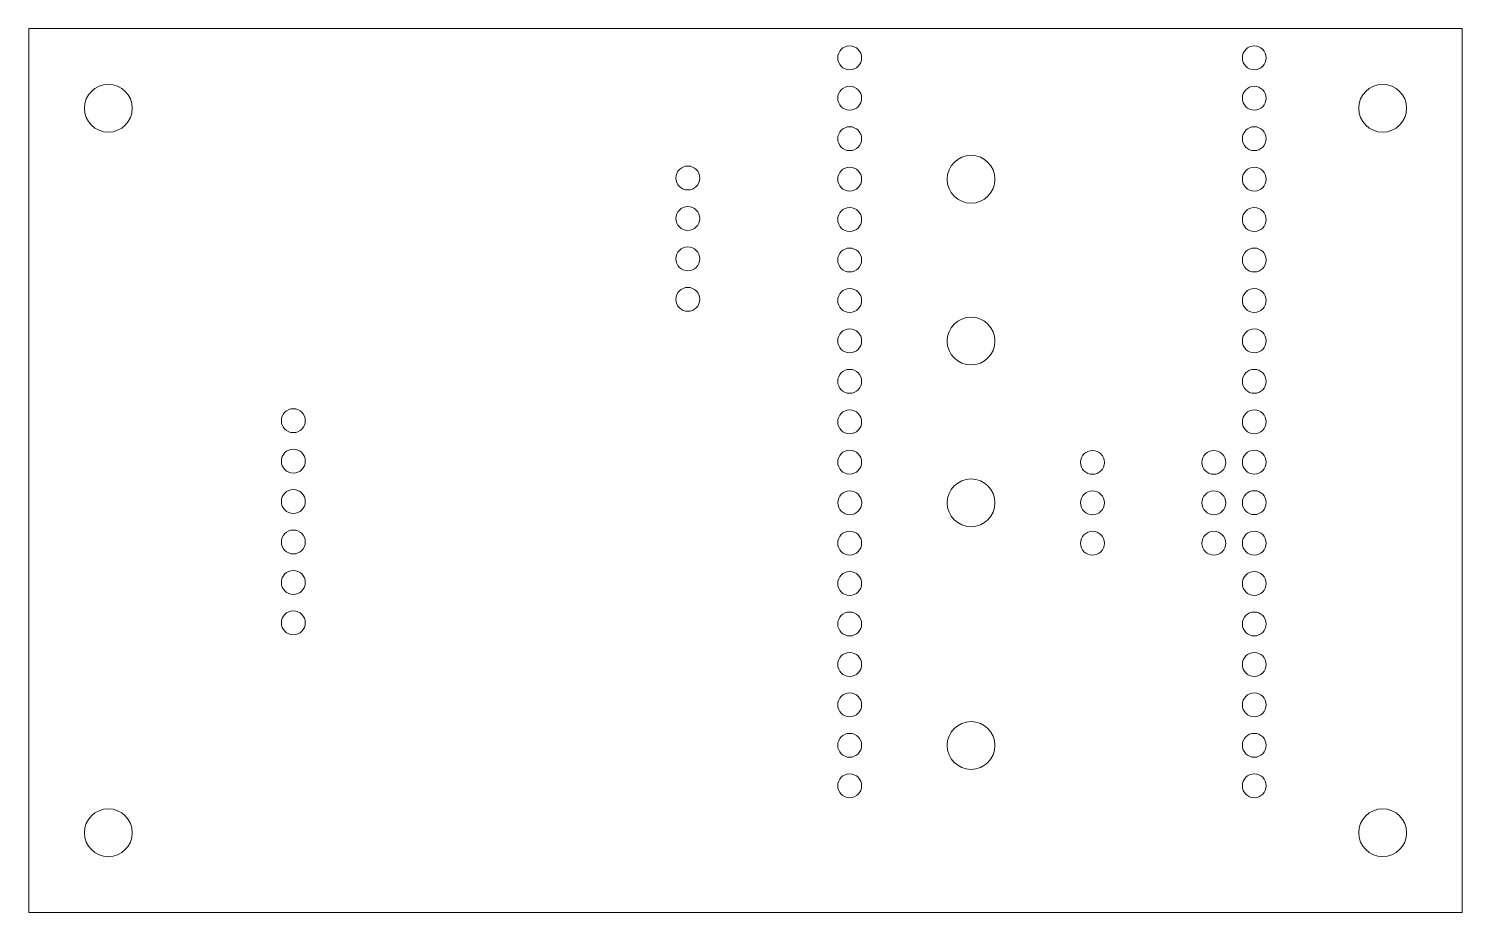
# Model space of a CAD drawing. Extents: x 0 to 90, y 0 to 55.5.
import ezdxf

# ---------------------------------------------------------------- set-up
doc = ezdxf.new("R2010")
doc.units = 0
doc.layers.add('layer 1', color=7, linetype='CONTINUOUS', lineweight=0, true_color=0x000000)

msp = doc.modelspace()

# ---------------------------------------------------------------- linework, layer by layer
at = {"layer": 'layer 1', "linetype": 'CONTINUOUS'}
for p, q in [((90, 55.5), (0, 55.5)), ((0, 55.5), (0, 0)), ((90, 55.5), (90, 0)), ((90, 0), (0, 0))]:
    msp.add_line(p, q, dxfattribs=at)
at = {"layer": 'layer 1', "lineweight": 0}
for centre, radius in [((51.54, 53.67), 0.75), ((76.94, 53.67), 0.75), ((51.54, 51.13), 0.75), ((76.94, 51.13), 0.75), ((51.54, 48.59), 0.75), ((76.94, 48.59), 0.75), ((41.38, 46.12), 0.75), ((51.54, 46.05), 0.75), ((59.16, 46.04), 1.5), ((76.94, 46.05), 0.75), ((41.38, 43.58), 0.75), ((51.54, 43.51), 0.75), ((76.94, 43.51), 0.75), ((41.38, 41.04), 0.75), ((51.54, 40.97), 0.75), ((76.94, 40.97), 0.75), ((41.38, 38.5), 0.75), ((51.54, 38.43), 0.75), ((76.94, 38.43), 0.75), ((59.16, 35.88), 1.5), ((51.54, 35.89), 0.75), ((76.94, 35.89), 0.75), ((51.54, 33.35), 0.75), ((76.94, 33.35), 0.75), ((16.615, 30.88), 0.75), ((51.54, 30.81), 0.75), ((76.94, 30.81), 0.75), ((16.615, 28.34), 0.75), ((51.54, 28.27), 0.75), ((66.78, 28.26), 0.75), ((74.4, 28.26), 0.75), ((76.94, 28.27), 0.75), ((59.16, 25.72), 1.5), ((16.615, 25.8), 0.75), ((51.543, 25.725), 0.75), ((66.78, 25.72), 0.75), ((74.4, 25.72), 0.75), ((76.94, 25.73), 0.75), ((16.615, 23.26), 0.75), ((51.54, 23.19), 0.75), ((66.78, 23.18), 0.75), ((74.4, 23.18), 0.75), ((76.94, 23.19), 0.75), ((16.615, 20.72), 0.75), ((51.54, 20.65), 0.75), ((76.94, 20.65), 0.75), ((16.615, 18.18), 0.75), ((51.54, 18.11), 0.75), ((76.94, 18.11), 0.75), ((51.54, 15.57), 0.75), ((76.94, 15.57), 0.75), ((51.54, 13.03), 0.75), ((76.94, 13.03), 0.75), ((59.16, 10.48), 1.5), ((51.54, 10.49), 0.75), ((76.94, 10.49), 0.75), ((51.54, 7.95), 0.75), ((76.94, 7.95), 0.75)]:
    msp.add_circle(centre, radius, dxfattribs=at)
at = {"layer": 'layer 1'}
for centre in [(5, 50.5), (85, 50.5), (5, 5), (85, 5)]:
    msp.add_circle(centre, 1.5, dxfattribs=at)

doc.saveas('drawing.dxf')
